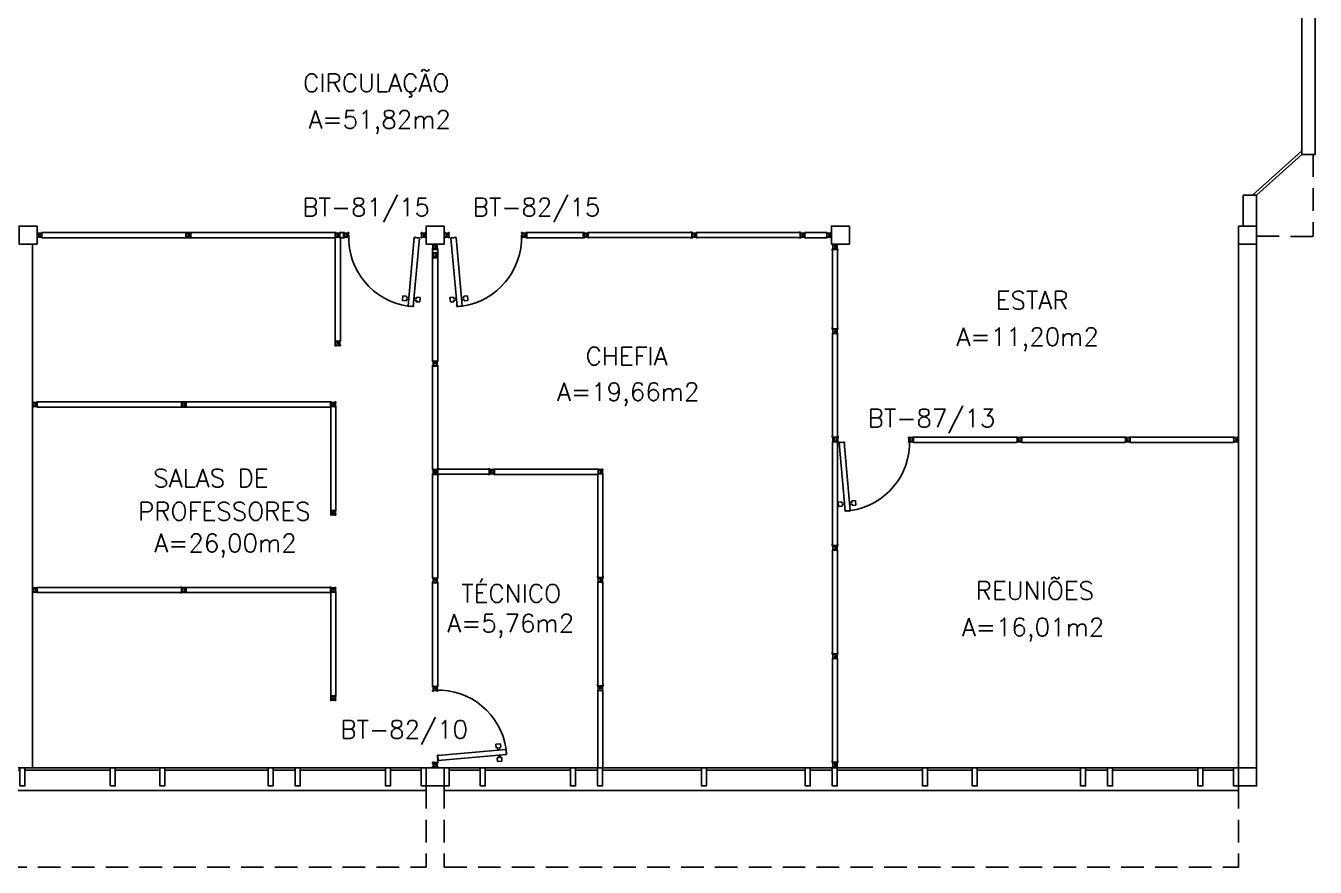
# Model space of a CAD drawing. Header units: centimetres. Extents: x -214 to 72, y 205 to 367.
# Drawn here: x -88.37 to -74.09, y 226.12 to 235.44 of the extents above; entities that cross this region are included whole.
import ezdxf

# ---------------------------------------------------------------- set-up
doc = ezdxf.new("R2010")
doc.units = ezdxf.units.CM
doc.header["$MEASUREMENT"] = 0
doc.linetypes.add('HIDDEN', pattern=[0.375, 0.25, -0.125])
doc.layers.get('0').update_dxf_attribs({"linetype": 'CONTINUOUS'})
for name, color, linetype in [('ALV', 2, 'CONTINUOUS'), ('AREA', 2, 'CONTINUOUS'), ('DIV', 2, 'CONTINUOUS'), ('ENDEREÇO NOVO', 2, 'CONTINUOUS'), ('ESQ', 1, 'CONTINUOUS'), ('ESTRUT', 3, 'CONTINUOUS'), ('MACANETA', 2, 'CONTINUOUS'), ('PROJ', 1, 'HIDDEN'), ('TEXTO', 2, 'CONTINUOUS')]:
    doc.layers.add(name, color=color, linetype=linetype)
doc.styles.add('UNB-100', font='simplex.shx', dxfattribs={"height": 0.2})

# ---------------------------------------------------------------- blocks, each defined once
blk = doc.blocks.new('ESQ9')
at = {"layer": 'ALV'}
blk.add_line((-0.2, 0), (0, 0), dxfattribs=at)
at = {"layer": 'ESQ'}
for p, q in [((0.055, 0), (8.745, 0)), ((0.055, -0.025), (0.4, -0.025)), ((0.455, -0.025), (1.4, -0.025)), ((1.455, -0.025), (1.7, -0.025)), ((1.755, -0.025), (2.85, -0.025)), ((2.905, -0.025), (4, -0.025)), ((4.055, -0.025), (4.3, -0.025)), ((4.355, -0.025), (5.3, -0.025)), ((5.355, -0.025), (5.85, -0.025)), ((5.905, -0.025), (7.05, -0.025)), ((7.105, -0.025), (7.35, -0.025)), ((7.405, -0.025), (8.35, -0.025)), ((8.405, -0.025), (8.745, -0.025)), ((0, -0.2), (0, -0.25)), ((0, -0.25), (8.8, -0.25)), ((8.8, -0.2), (8.8, -0.25))]:
    blk.add_line(p, q, dxfattribs=at)
for points in [[(0, 0), (0.055, 0), (0.055, -0.2), (0, -0.2)], [(0.4, 0), (0.455, 0), (0.455, -0.2), (0.4, -0.2)], [(1.4, 0), (1.455, 0), (1.455, -0.2), (1.4, -0.2)], [(1.7, 0), (1.755, 0), (1.755, -0.2), (1.7, -0.2)], [(2.85, 0), (2.905, 0), (2.905, -0.2), (2.85, -0.2)], [(4, 0), (4.055, 0), (4.055, -0.2), (4, -0.2)], [(4.3, 0), (4.355, 0), (4.355, -0.2), (4.3, -0.2)], [(5.3, 0), (5.355, 0), (5.355, -0.2), (5.3, -0.2)], [(5.85, 0), (5.905, 0), (5.905, -0.2), (5.85, -0.2)], [(7.05, 0), (7.105, 0), (7.105, -0.2), (7.05, -0.2)], [(7.35, 0), (7.405, 0), (7.405, -0.2), (7.35, -0.2)], [(8.35, 0), (8.405, 0), (8.405, -0.2), (8.35, -0.2)], [(8.745, 0), (8.8, 0), (8.8, -0.2), (8.745, -0.2)]]:
    blk.add_lwpolyline(points, close=True, dxfattribs=at)
blk = doc.blocks.new('DIV12')
for p, q in [((-0.005, 0), (0.005, 0)), ((0, -0.005), (0, 0.005)), ((0.024, 0.018), (0.028, 0.018)), ((0.024, 0.018), (0.024, 0.016)), ((0.024, 0.016), (0.028, 0.016)), ((0.028, 0.03), (0.043, 0.03)), ((0.028, 0.018), (0.028, 0.03)), ((0.028, -0.017), (0.028, 0.016)), ((0.03, 0.028), (1.169, 0.028)), ((0.03, -0.029), (0.03, 0.028)), ((0.043, 0.03), (0.043, 0.028)), ((0.024, -0.017), (0.028, -0.017)), ((0.024, -0.017), (0.024, -0.019)), ((0.024, -0.019), (0.028, -0.019)), ((0.028, -0.031), (0.028, -0.019)), ((0.028, -0.031), (0.043, -0.031)), ((0.03, -0.029), (1.169, -0.029)), ((0.043, -0.029), (0.043, -0.031))]:
    blk.add_line(p, q)
blk = doc.blocks.new('MTDIV')
for p, q in [((-0.0285, 0.0185), (-0.0285, 0.0285)), ((-0.0185, 0.0285), (-0.0285, 0.0285)), ((-0.0265, 0.0185), (-0.0285, 0.0185)), ((-0.0265, 0.0235), (-0.0265, 0.0265)), ((-0.0265, 0.0265), (-0.0185, 0.0265)), ((-0.0265, 0.0235), (0.0265, 0.0235)), ((-0.0215, 0.0235), (-0.0265, 0.0235)), ((-0.0265, 0.0185), (-0.0265, 0.0215)), ((-0.0265, 0.0215), (-0.0235, 0.0215)), ((-0.0235, 0.0215), (-0.0235, -0.0215)), ((-0.0215, 0.0235), (-0.0215, 0.0215)), ((-0.0215, 0.0215), (0.0215, 0.0215)), ((-0.0215, 0.0195), (0.0195, 0.0195)), ((-0.0215, 0.0195), (-0.0215, -0.0195)), ((-0.0185, 0.0265), (-0.0185, 0.0285)), ((-0.0049, 0), (0.0049, 0)), ((0, -0.0049), (0, 0.0049)), ((0.0195, 0.0095), (0.0115, 0.0095)), ((0.0115, 0.0095), (0.0115, 0.0075)), ((0.0215, 0.0075), (0.0115, 0.0075)), ((0.0135, 0.0075), (0.0135, 0.0055)), ((0.0215, 0.0055), (0.0135, 0.0055)), ((0.0185, 0.0265), (0.0185, 0.0285)), ((0.0185, 0.0285), (0.0285, 0.0285)), ((0.0185, 0.0265), (0.0265, 0.0265)), ((0.0195, 0.0195), (0.0195, 0.0095)), ((0.0215, 0.0235), (0.0215, 0.0075)), ((0.0215, 0.0235), (0.0265, 0.0235)), ((0.0215, 0.0055), (0.0215, -0.0055)), ((0.0235, 0.0215), (0.0235, -0.0215)), ((0.0265, 0.0215), (0.0235, 0.0215)), ((0.0265, 0.0235), (0.0265, 0.0265)), ((0.0265, 0.0185), (0.0265, 0.0215)), ((0.0265, 0.0185), (0.0285, 0.0185)), ((0.0285, 0.0185), (0.0285, 0.0285)), ((-0.0285, -0.0185), (-0.0285, -0.0285)), ((-0.0285, -0.0185), (-0.0265, -0.0185)), ((-0.0185, -0.0285), (-0.0285, -0.0285)), ((-0.0265, -0.0185), (-0.0265, -0.0215)), ((-0.0265, -0.0215), (-0.0235, -0.0215)), ((0.0265, -0.0235), (-0.0265, -0.0235)), ((-0.0265, -0.0235), (-0.0265, -0.0265)), ((-0.0215, -0.0235), (-0.0265, -0.0235)), ((-0.0185, -0.0265), (-0.0265, -0.0265)), ((-0.0215, -0.0195), (0.0195, -0.0195)), ((-0.0215, -0.0215), (0.0215, -0.0215)), ((-0.0215, -0.0215), (-0.0215, -0.0235)), ((-0.0185, -0.0265), (-0.0185, -0.0285)), ((0.0215, -0.0075), (0.0115, -0.0075)), ((0.0115, -0.0075), (0.0115, -0.0095)), ((0.0195, -0.0095), (0.0115, -0.0095)), ((0.0215, -0.0055), (0.0135, -0.0055)), ((0.0135, -0.0055), (0.0135, -0.0075)), ((0.0185, -0.0265), (0.0185, -0.0285)), ((0.0265, -0.0265), (0.0185, -0.0265)), ((0.0185, -0.0285), (0.0285, -0.0285)), ((0.0195, -0.0095), (0.0195, -0.0195)), ((0.0215, -0.0075), (0.0215, -0.0235)), ((0.0215, -0.0235), (0.0265, -0.0235)), ((0.0265, -0.0215), (0.0235, -0.0215)), ((0.0265, -0.0185), (0.0265, -0.0215)), ((0.0285, -0.0185), (0.0265, -0.0185)), ((0.0265, -0.0235), (0.0265, -0.0265)), ((0.0285, -0.0185), (0.0285, -0.0285))]:
    blk.add_line(p, q)
blk = doc.blocks.new('PLXD')
at = {"color": 1}
for p, q in [((-0.194, 0.727), (-0.233, 0.723)), ((-0.229, 0.673), (-0.233, 0.723)), ((-0.192, 0.712), (-0.194, 0.727)), ((-0.164, 0.714), (-0.192, 0.712)), ((-0.107, 0.719), (-0.079, 0.722)), ((-0.08, 0.737), (-0.041, 0.74)), ((-0.079, 0.722), (-0.08, 0.737)), ((-0.036, 0.691), (-0.041, 0.74)), ((-0.189, 0.677), (-0.229, 0.673)), ((-0.162, 0.694), (-0.19, 0.692)), ((-0.189, 0.677), (-0.19, 0.692)), ((-0.106, 0.7), (-0.077, 0.702)), ((-0.076, 0.687), (-0.077, 0.702)), ((-0.076, 0.687), (-0.036, 0.691))]:
    blk.add_line(p, q, dxfattribs=at)
at = {"color": 2}
for p, q in [((-0.172, 0.786), (-0.161, 0.787)), ((-0.172, 0.786), (-0.171, 0.772)), ((-0.169, 0.772), (-0.171, 0.772)), ((-0.17, 0.784), (-0.114, 0.789)), ((-0.17, 0.784), (-0.103, 0.028)), ((-0.159, 0.792), (-0.161, 0.792)), ((-0.161, 0.792), (-0.161, 0.787)), ((-0.159, 0.792), (-0.159, 0.787)), ((-0.159, 0.787), (-0.126, 0.79)), ((-0.124, 0.795), (-0.126, 0.795)), ((-0.126, 0.795), (-0.126, 0.79)), ((-0.124, 0.795), (-0.124, 0.79)), ((-0.124, 0.79), (-0.112, 0.791)), ((-0.114, 0.789), (-0.046, 0.033)), ((-0.112, 0.791), (-0.11, 0.777)), ((-0.11, 0.777), (-0.112, 0.777)), ((-0.105, 0.026), (-0.106, 0.04)), ((-0.104, 0.04), (-0.106, 0.04)), ((-0.105, 0.026), (-0.093, 0.027)), ((-0.103, 0.028), (-0.046, 0.033)), ((-0.092, 0.022), (-0.093, 0.027)), ((-0.09, 0.022), (-0.092, 0.022)), ((-0.091, 0.027), (-0.058, 0.03)), ((-0.09, 0.022), (-0.091, 0.027)), ((-0.057, 0.025), (-0.058, 0.03)), ((-0.055, 0.025), (-0.057, 0.025)), ((-0.056, 0.03), (-0.044, 0.031)), ((-0.055, 0.025), (-0.056, 0.03)), ((-0.045, 0.045), (-0.047, 0.045)), ((-0.044, 0.031), (-0.045, 0.045)), ((-0.008, 0), (0.006, 0)), ((0, 0.007), (0, -0.006))]:
    blk.add_line(p, q, dxfattribs=at)
at = {"color": 1}
blk.add_arc((-0.064, 0.029), 0.764, 98.125, 182.1419, dxfattribs=at)
blk = doc.blocks.new('DIV')
at = {"color": 2}
for p, q in [((-88.3, 228.581), (-88.3, 228.591)), ((-88.29, 228.591), (-88.3, 228.591)), ((-88.298, 228.581), (-88.3, 228.581)), ((-88.298, 228.586), (-88.298, 228.589)), ((-88.298, 228.589), (-88.29, 228.589)), ((-88.298, 228.586), (-88.245, 228.586)), ((-88.293, 228.586), (-88.298, 228.586)), ((-88.298, 228.581), (-88.298, 228.584)), ((-88.298, 228.584), (-88.295, 228.584)), ((-88.295, 228.584), (-88.295, 228.541)), ((-88.293, 228.586), (-88.293, 228.584)), ((-88.293, 228.584), (-88.25, 228.584)), ((-88.293, 228.582), (-88.252, 228.582)), ((-88.293, 228.582), (-88.293, 228.543)), ((-88.29, 228.589), (-88.29, 228.591)), ((-88.277, 228.562), (-88.267, 228.562)), ((-88.272, 228.557), (-88.272, 228.567)), ((-88.252, 228.572), (-88.26, 228.572)), ((-88.26, 228.572), (-88.26, 228.57)), ((-88.25, 228.57), (-88.26, 228.57)), ((-88.258, 228.57), (-88.258, 228.568)), ((-88.25, 228.568), (-88.258, 228.568)), ((-88.253, 228.589), (-88.253, 228.591)), ((-88.253, 228.591), (-88.243, 228.591)), ((-88.253, 228.589), (-88.245, 228.589)), ((-88.252, 228.582), (-88.252, 228.572)), ((-88.25, 228.586), (-88.25, 228.57)), ((-88.25, 228.586), (-88.245, 228.586)), ((-88.25, 228.568), (-88.25, 228.557)), ((-88.248, 228.584), (-88.248, 228.541)), ((-88.245, 228.584), (-88.248, 228.584)), ((-88.245, 228.586), (-88.245, 228.589)), ((-88.245, 228.581), (-88.245, 228.584)), ((-88.245, 228.581), (-88.243, 228.581)), ((-88.243, 228.581), (-88.243, 228.591)), ((-86.652, 228.591), (-88.241, 228.591)), ((-85.002, 228.591), (-87.043, 228.591)), ((-86.665, 228.591), (-86.665, 228.593)), ((-86.65, 228.593), (-86.665, 228.593)), ((-86.652, 228.591), (-86.652, 228.534)), ((-86.65, 228.593), (-86.65, 228.581)), ((-86.65, 228.581), (-86.65, 228.591)), ((-86.64, 228.591), (-86.65, 228.591)), ((-86.645, 228.581), (-86.65, 228.581)), ((-86.648, 228.581), (-86.65, 228.581)), ((-86.65, 228.579), (-86.65, 228.546)), ((-86.645, 228.579), (-86.65, 228.579)), ((-86.648, 228.586), (-86.648, 228.589)), ((-86.648, 228.589), (-86.64, 228.589)), ((-86.648, 228.586), (-86.595, 228.586)), ((-86.643, 228.586), (-86.648, 228.586)), ((-86.648, 228.581), (-86.648, 228.584)), ((-86.648, 228.584), (-86.645, 228.584)), ((-86.645, 228.584), (-86.645, 228.541)), ((-86.645, 228.579), (-86.645, 228.581)), ((-86.643, 228.586), (-86.643, 228.584)), ((-86.643, 228.584), (-86.6, 228.584)), ((-86.643, 228.582), (-86.602, 228.582)), ((-86.643, 228.582), (-86.643, 228.543)), ((-86.64, 228.589), (-86.64, 228.591)), ((-86.617, 228.562), (-86.627, 228.562)), ((-86.627, 228.562), (-86.617, 228.562)), ((-86.622, 228.567), (-86.622, 228.557)), ((-86.622, 228.557), (-86.622, 228.567)), ((-86.602, 228.572), (-86.61, 228.572)), ((-86.61, 228.572), (-86.61, 228.57)), ((-86.6, 228.57), (-86.61, 228.57)), ((-86.608, 228.57), (-86.608, 228.568)), ((-86.6, 228.568), (-86.608, 228.568)), ((-86.603, 228.589), (-86.603, 228.591)), ((-86.603, 228.591), (-86.593, 228.591)), ((-86.603, 228.589), (-86.595, 228.589)), ((-86.602, 228.582), (-86.602, 228.572)), ((-86.6, 228.586), (-86.6, 228.57)), ((-86.6, 228.586), (-86.595, 228.586)), ((-86.6, 228.568), (-86.6, 228.557)), ((-86.598, 228.584), (-86.598, 228.541)), ((-86.595, 228.584), (-86.598, 228.584)), ((-86.595, 228.586), (-86.595, 228.589)), ((-86.595, 228.581), (-86.595, 228.584)), ((-86.595, 228.581), (-86.593, 228.581)), ((-86.593, 228.581), (-86.593, 228.591)), ((-85.012, 228.591), (-85.012, 228.593)), ((-84.997, 228.593), (-85.012, 228.593)), ((-84.999, 228.591), (-84.999, 228.534)), ((-84.997, 228.593), (-84.997, 228.581)), ((-84.997, 228.581), (-84.997, 228.591)), ((-84.987, 228.591), (-84.997, 228.591)), ((-84.992, 228.581), (-84.997, 228.581)), ((-84.995, 228.581), (-84.997, 228.581)), ((-84.997, 228.579), (-84.997, 228.546)), ((-84.992, 228.579), (-84.997, 228.579)), ((-84.995, 228.586), (-84.995, 228.589)), ((-84.995, 228.589), (-84.987, 228.589)), ((-84.995, 228.586), (-84.942, 228.586)), ((-84.99, 228.586), (-84.995, 228.586)), ((-84.995, 228.581), (-84.995, 228.584)), ((-84.995, 228.584), (-84.992, 228.584)), ((-84.992, 228.584), (-84.992, 228.541)), ((-84.992, 228.579), (-84.992, 228.581)), ((-84.99, 228.586), (-84.99, 228.584)), ((-84.99, 228.584), (-84.947, 228.584)), ((-84.99, 228.582), (-84.949, 228.582)), ((-84.99, 228.582), (-84.99, 228.543)), ((-84.987, 228.589), (-84.987, 228.591)), ((-84.964, 228.562), (-84.974, 228.562)), ((-84.974, 228.562), (-84.964, 228.562)), ((-84.969, 228.567), (-84.969, 228.557)), ((-84.969, 228.557), (-84.969, 228.567)), ((-84.949, 228.572), (-84.957, 228.572)), ((-84.957, 228.572), (-84.957, 228.57)), ((-84.947, 228.57), (-84.957, 228.57)), ((-84.955, 228.57), (-84.955, 228.568)), ((-84.947, 228.568), (-84.955, 228.568)), ((-84.95, 228.589), (-84.95, 228.591)), ((-84.95, 228.591), (-84.94, 228.591)), ((-84.95, 228.589), (-84.942, 228.589)), ((-84.949, 228.582), (-84.949, 228.572)), ((-84.947, 228.586), (-84.947, 228.57)), ((-84.947, 228.586), (-84.942, 228.586)), ((-84.947, 228.568), (-84.947, 228.557)), ((-84.945, 228.584), (-84.945, 228.541)), ((-84.942, 228.584), (-84.945, 228.584)), ((-84.942, 228.586), (-84.942, 228.589)), ((-84.942, 228.581), (-84.942, 228.584)), ((-84.942, 228.581), (-84.94, 228.581)), ((-84.94, 228.581), (-84.94, 228.591)), ((-88.3, 228.544), (-88.3, 228.534)), ((-88.3, 228.544), (-88.298, 228.544)), ((-88.29, 228.534), (-88.3, 228.534)), ((-88.298, 228.544), (-88.298, 228.541)), ((-88.298, 228.541), (-88.295, 228.541)), ((-88.245, 228.539), (-88.298, 228.539)), ((-88.298, 228.539), (-88.298, 228.536)), ((-88.293, 228.539), (-88.298, 228.539)), ((-88.29, 228.536), (-88.298, 228.536)), ((-88.293, 228.543), (-88.252, 228.543)), ((-88.293, 228.541), (-88.25, 228.541)), ((-88.293, 228.541), (-88.293, 228.539)), ((-88.29, 228.536), (-88.29, 228.534)), ((-88.25, 228.555), (-88.26, 228.555)), ((-88.26, 228.555), (-88.26, 228.553)), ((-88.252, 228.553), (-88.26, 228.553)), ((-88.25, 228.557), (-88.258, 228.557)), ((-88.258, 228.557), (-88.258, 228.555)), ((-88.253, 228.536), (-88.253, 228.534)), ((-88.245, 228.536), (-88.253, 228.536)), ((-88.253, 228.534), (-88.243, 228.534)), ((-88.252, 228.553), (-88.252, 228.543)), ((-88.25, 228.555), (-88.25, 228.539)), ((-88.25, 228.539), (-88.245, 228.539)), ((-88.245, 228.541), (-88.248, 228.541)), ((-88.245, 228.544), (-88.245, 228.541)), ((-88.243, 228.544), (-88.245, 228.544)), ((-88.245, 228.539), (-88.245, 228.536)), ((-88.243, 228.544), (-88.243, 228.534)), ((-86.652, 228.534), (-88.241, 228.534)), ((-85.002, 228.534), (-87.043, 228.534)), ((-86.665, 228.532), (-86.665, 228.534)), ((-86.65, 228.532), (-86.665, 228.532)), ((-86.645, 228.546), (-86.65, 228.546)), ((-86.65, 228.544), (-86.65, 228.532)), ((-86.645, 228.544), (-86.65, 228.544)), ((-86.65, 228.544), (-86.65, 228.534)), ((-86.65, 228.544), (-86.648, 228.544)), ((-86.64, 228.534), (-86.65, 228.534)), ((-86.648, 228.544), (-86.648, 228.541)), ((-86.648, 228.541), (-86.645, 228.541)), ((-86.595, 228.539), (-86.648, 228.539)), ((-86.648, 228.539), (-86.648, 228.536)), ((-86.643, 228.539), (-86.648, 228.539)), ((-86.64, 228.536), (-86.648, 228.536)), ((-86.645, 228.544), (-86.645, 228.546)), ((-86.643, 228.543), (-86.602, 228.543)), ((-86.643, 228.541), (-86.6, 228.541)), ((-86.643, 228.541), (-86.643, 228.539)), ((-86.64, 228.536), (-86.64, 228.534)), ((-86.6, 228.555), (-86.61, 228.555)), ((-86.61, 228.555), (-86.61, 228.553)), ((-86.602, 228.553), (-86.61, 228.553)), ((-86.6, 228.557), (-86.608, 228.557)), ((-86.608, 228.557), (-86.608, 228.555)), ((-86.603, 228.536), (-86.603, 228.534)), ((-86.595, 228.536), (-86.603, 228.536)), ((-86.603, 228.534), (-86.593, 228.534)), ((-86.602, 228.553), (-86.602, 228.543)), ((-86.6, 228.555), (-86.6, 228.539)), ((-86.6, 228.539), (-86.595, 228.539)), ((-86.595, 228.541), (-86.598, 228.541)), ((-86.595, 228.544), (-86.595, 228.541)), ((-86.593, 228.544), (-86.595, 228.544)), ((-86.595, 228.539), (-86.595, 228.536)), ((-86.593, 228.544), (-86.593, 228.534)), ((-85.012, 228.532), (-85.012, 228.534)), ((-84.997, 228.532), (-85.012, 228.532)), ((-84.992, 228.546), (-84.997, 228.546)), ((-84.997, 228.544), (-84.997, 228.532)), ((-84.992, 228.544), (-84.997, 228.544)), ((-84.997, 228.544), (-84.997, 228.534)), ((-84.997, 228.544), (-84.995, 228.544)), ((-84.987, 228.534), (-84.997, 228.534)), ((-84.995, 228.544), (-84.995, 228.541)), ((-84.995, 228.541), (-84.992, 228.541)), ((-84.942, 228.539), (-84.995, 228.539)), ((-84.995, 228.539), (-84.995, 228.536)), ((-84.99, 228.539), (-84.995, 228.539)), ((-84.987, 228.536), (-84.995, 228.536)), ((-84.992, 228.544), (-84.992, 228.546)), ((-84.99, 228.543), (-84.949, 228.543)), ((-84.99, 228.541), (-84.947, 228.541)), ((-84.99, 228.541), (-84.99, 228.539)), ((-84.987, 228.536), (-84.987, 228.534)), ((-84.947, 228.555), (-84.957, 228.555)), ((-84.957, 228.555), (-84.957, 228.553)), ((-84.949, 228.553), (-84.957, 228.553)), ((-84.947, 228.557), (-84.955, 228.557)), ((-84.955, 228.557), (-84.955, 228.555)), ((-84.95, 228.536), (-84.95, 228.534)), ((-84.942, 228.536), (-84.95, 228.536)), ((-84.95, 228.534), (-84.94, 228.534)), ((-84.949, 228.553), (-84.949, 228.543)), ((-84.947, 228.555), (-84.947, 228.539)), ((-84.947, 228.539), (-84.942, 228.539)), ((-84.942, 228.541), (-84.945, 228.541)), ((-84.942, 228.544), (-84.942, 228.541)), ((-84.94, 228.544), (-84.942, 228.544)), ((-84.942, 228.539), (-84.942, 228.536)), ((-84.94, 228.544), (-84.94, 228.534)), ((-84.997, 227.396), (-84.997, 227.384)), ((-84.997, 227.384), (-84.997, 227.394)), ((-84.987, 227.394), (-84.997, 227.394)), ((-84.992, 227.384), (-84.997, 227.384)), ((-84.995, 227.384), (-84.997, 227.384)), ((-84.997, 227.382), (-84.997, 227.349)), ((-84.992, 227.382), (-84.997, 227.382)), ((-84.992, 227.349), (-84.997, 227.349)), ((-84.997, 227.347), (-84.997, 227.335)), ((-84.992, 227.347), (-84.997, 227.347)), ((-84.997, 227.347), (-84.997, 227.337)), ((-84.997, 227.347), (-84.995, 227.347)), ((-84.987, 227.337), (-84.997, 227.337)), ((-84.995, 227.389), (-84.995, 227.392)), ((-84.995, 227.392), (-84.987, 227.392)), ((-84.995, 227.389), (-84.942, 227.389)), ((-84.99, 227.389), (-84.995, 227.389)), ((-84.995, 227.384), (-84.995, 227.387)), ((-84.995, 227.387), (-84.992, 227.387)), ((-84.995, 227.347), (-84.995, 227.344)), ((-84.995, 227.344), (-84.992, 227.344)), ((-84.942, 227.342), (-84.995, 227.342)), ((-84.995, 227.342), (-84.995, 227.339)), ((-84.99, 227.342), (-84.995, 227.342)), ((-84.987, 227.339), (-84.995, 227.339)), ((-84.992, 227.387), (-84.992, 227.344)), ((-84.992, 227.382), (-84.992, 227.384)), ((-84.992, 227.347), (-84.992, 227.349)), ((-84.99, 227.389), (-84.99, 227.387)), ((-84.99, 227.387), (-84.947, 227.387)), ((-84.99, 227.385), (-84.949, 227.385)), ((-84.99, 227.385), (-84.99, 227.346)), ((-84.99, 227.346), (-84.949, 227.346)), ((-84.99, 227.344), (-84.947, 227.344)), ((-84.99, 227.344), (-84.99, 227.342)), ((-84.987, 227.392), (-84.987, 227.394)), ((-84.987, 227.339), (-84.987, 227.337)), ((-84.963, 227.365), (-84.974, 227.365)), ((-84.974, 227.365), (-84.964, 227.365)), ((-84.969, 227.37), (-84.969, 227.36)), ((-84.969, 227.36), (-84.969, 227.37)), ((-84.949, 227.375), (-84.957, 227.375)), ((-84.957, 227.375), (-84.957, 227.373)), ((-84.947, 227.373), (-84.957, 227.373)), ((-84.947, 227.358), (-84.957, 227.358)), ((-84.957, 227.358), (-84.957, 227.356)), ((-84.949, 227.356), (-84.957, 227.356)), ((-84.955, 227.373), (-84.955, 227.371)), ((-84.947, 227.371), (-84.955, 227.371)), ((-84.947, 227.36), (-84.955, 227.36)), ((-84.955, 227.36), (-84.955, 227.358)), ((-84.95, 227.392), (-84.95, 227.394)), ((-84.95, 227.394), (-84.94, 227.394)), ((-84.95, 227.392), (-84.942, 227.392)), ((-84.95, 227.339), (-84.95, 227.337)), ((-84.942, 227.339), (-84.95, 227.339)), ((-84.95, 227.337), (-84.94, 227.337)), ((-84.949, 227.385), (-84.949, 227.375)), ((-84.949, 227.356), (-84.949, 227.346)), ((-84.947, 227.389), (-84.947, 227.373)), ((-84.947, 227.389), (-84.942, 227.389)), ((-84.947, 227.371), (-84.947, 227.36)), ((-84.947, 227.358), (-84.947, 227.342)), ((-84.947, 227.342), (-84.942, 227.342)), ((-84.945, 227.387), (-84.945, 227.344)), ((-84.942, 227.387), (-84.945, 227.387)), ((-84.942, 227.344), (-84.945, 227.344)), ((-84.942, 227.389), (-84.942, 227.392)), ((-84.942, 227.384), (-84.942, 227.387)), ((-84.942, 227.384), (-84.94, 227.384)), ((-84.942, 227.347), (-84.942, 227.344)), ((-84.94, 227.347), (-84.942, 227.347)), ((-84.942, 227.342), (-84.942, 227.339)), ((-84.94, 227.384), (-84.94, 227.394)), ((-84.94, 227.347), (-84.94, 227.337))]:
    blk.add_line(p, q, dxfattribs=at)
at = {"layer": 'MACANETA', "color": 2}
for p, q in [((-84.997, 228.539), (-84.997, 227.389)), ((-84.94, 227.389), (-84.94, 228.539)), ((-84.987, 227.389), (-84.95, 227.389))]:
    blk.add_line(p, q, dxfattribs=at)
blk = doc.blocks.new('F')
at = {"layer": 'DIV'}
for p, q in [((-84.864, 233.146), (-84.864, 233.148)), ((-84.85, 233.148), (-84.864, 233.148)), ((-84.852, 233.146), (-84.852, 233.089)), ((-84.85, 233.148), (-84.85, 233.136)), ((-84.845, 233.136), (-84.85, 233.136)), ((-84.85, 233.134), (-84.85, 233.101)), ((-84.845, 233.134), (-84.85, 233.134)), ((-84.845, 233.134), (-84.845, 233.136)), ((-84.864, 233.087), (-84.864, 233.089)), ((-84.85, 233.087), (-84.864, 233.087)), ((-84.845, 233.101), (-84.85, 233.101)), ((-84.85, 233.099), (-84.85, 233.087)), ((-84.845, 233.099), (-84.85, 233.099)), ((-84.845, 233.099), (-84.845, 233.101)), ((-84.816, 233.118), (-84.827, 233.118)), ((-84.821, 233.123), (-84.821, 233.112))]:
    blk.add_line(p, q, dxfattribs=at)
blk.add_blockref('MTDIV', (-84.821, 233.118), dxfattribs=at)

msp = doc.modelspace()

# ---------------------------------------------------------------- linework, layer by layer
at = {"layer": 'ALV'}
for p, q in [((-74.085, 236.012), (-74.085, 234.012)), ((-74.235, 235.862), (-74.235, 234.012)), ((-74.085, 234.012), (-74.235, 234.012)), ((-74.885, 233.562), (-74.735, 233.562)), ((-74.885, 233.218), (-74.885, 233.562)), ((-74.735, 233.218), (-74.735, 233.562)), ((-74.885, 233.218), (-74.735, 233.218)), ((-74.935, 233.018), (-74.935, 227.218)), ((-74.935, 233.018), (-74.735, 233.018)), ((-74.735, 233.018), (-74.735, 227.218)), ((-74.935, 227.218), (-74.735, 227.218))]:
    msp.add_line(p, q, dxfattribs=at)
at = {"layer": 'ALV', "color": 2}
msp.add_line((-88.295, 233.018), (-88.295, 227.218), dxfattribs=at)
at = {"layer": 'DIV'}
for p, q in [((-84.852, 233.146), (-84.885, 233.146)), ((-82.825, 233.134), (-82.825, 233.136)), ((-82.825, 233.136), (-82.82, 233.136)), ((-82.825, 233.134), (-82.82, 233.134)), ((-82.82, 233.148), (-82.82, 233.136)), ((-82.82, 233.148), (-82.806, 233.148)), ((-82.82, 233.134), (-82.82, 233.101)), ((-82.818, 233.146), (-82.818, 233.089)), ((-82.194, 233.146), (-82.818, 233.146)), ((-82.806, 233.146), (-82.806, 233.148)), ((-82.192, 233.148), (-82.206, 233.148)), ((-82.206, 233.146), (-82.206, 233.148)), ((-82.194, 233.146), (-82.194, 233.089)), ((-82.192, 233.148), (-82.192, 233.136)), ((-82.187, 233.136), (-82.192, 233.136)), ((-82.187, 233.134), (-82.192, 233.134)), ((-82.192, 233.134), (-82.192, 233.101)), ((-82.187, 233.134), (-82.187, 233.136)), ((-79.735, 233.146), (-79.502, 233.146)), ((-84.852, 233.089), (-84.885, 233.089)), ((-83.831, 232.989), (-83.841, 232.989)), ((-83.836, 232.983), (-83.836, 232.994)), ((-82.844, 233.118), (-82.854, 233.118)), ((-82.849, 233.123), (-82.849, 233.112)), ((-82.825, 233.099), (-82.825, 233.101)), ((-82.825, 233.101), (-82.82, 233.101)), ((-82.825, 233.099), (-82.82, 233.099)), ((-82.82, 233.099), (-82.82, 233.087)), ((-82.82, 233.087), (-82.806, 233.087)), ((-82.194, 233.089), (-82.818, 233.089)), ((-82.806, 233.087), (-82.806, 233.089)), ((-82.206, 233.087), (-82.206, 233.089)), ((-82.192, 233.087), (-82.206, 233.087)), ((-82.187, 233.101), (-82.192, 233.101)), ((-82.187, 233.099), (-82.192, 233.099)), ((-82.192, 233.099), (-82.192, 233.087)), ((-82.187, 233.099), (-82.187, 233.101)), ((-82.158, 233.118), (-82.168, 233.118)), ((-82.163, 233.123), (-82.163, 233.112)), ((-79.735, 233.089), (-79.502, 233.089)), ((-79.4, 232.989), (-79.411, 232.989)), ((-79.406, 232.984), (-79.406, 232.994)), ((-83.854, 232.96), (-83.866, 232.96)), ((-83.866, 232.96), (-83.866, 232.946)), ((-83.866, 232.946), (-83.864, 232.946)), ((-83.864, 232.965), (-83.864, 232.685)), ((-83.807, 232.958), (-83.864, 232.958)), ((-83.854, 232.965), (-83.852, 232.965)), ((-83.854, 232.965), (-83.854, 232.96)), ((-83.852, 232.965), (-83.852, 232.96)), ((-83.819, 232.96), (-83.852, 232.96)), ((-83.819, 232.965), (-83.817, 232.965)), ((-83.819, 232.965), (-83.819, 232.96)), ((-83.817, 232.965), (-83.817, 232.96)), ((-83.805, 232.96), (-83.817, 232.96)), ((-83.807, 232.685), (-83.807, 232.965)), ((-83.807, 232.946), (-83.805, 232.946)), ((-83.805, 232.96), (-83.805, 232.946)), ((-79.436, 232.961), (-79.436, 232.946)), ((-79.424, 232.961), (-79.436, 232.961)), ((-79.436, 232.946), (-79.434, 232.946)), ((-79.434, 232.082), (-79.434, 232.959)), ((-79.377, 232.959), (-79.434, 232.959)), ((-79.424, 232.966), (-79.424, 232.961)), ((-79.424, 232.966), (-79.422, 232.966)), ((-79.422, 232.966), (-79.422, 232.961)), ((-79.389, 232.961), (-79.422, 232.961)), ((-79.389, 232.966), (-79.389, 232.961)), ((-79.389, 232.966), (-79.387, 232.966)), ((-79.387, 232.966), (-79.387, 232.961)), ((-79.375, 232.961), (-79.387, 232.961)), ((-79.377, 232.082), (-79.377, 232.959)), ((-79.377, 232.946), (-79.375, 232.946)), ((-79.375, 232.961), (-79.375, 232.946)), ((-79.436, 232.094), (-79.434, 232.094)), ((-79.436, 232.08), (-79.436, 232.094)), ((-79.424, 232.08), (-79.436, 232.08)), ((-79.377, 232.082), (-79.434, 232.082)), ((-79.424, 232.075), (-79.424, 232.08)), ((-79.424, 232.075), (-79.422, 232.075)), ((-79.422, 232.075), (-79.422, 232.08)), ((-79.389, 232.08), (-79.422, 232.08)), ((-79.4, 232.052), (-79.411, 232.052)), ((-79.406, 232.046), (-79.406, 232.057)), ((-79.389, 232.075), (-79.389, 232.08)), ((-79.389, 232.075), (-79.387, 232.075)), ((-79.387, 232.075), (-79.387, 232.08)), ((-79.375, 232.08), (-79.387, 232.08)), ((-79.377, 232.094), (-79.375, 232.094)), ((-79.375, 232.08), (-79.375, 232.094)), ((-79.411, 230.852), (-79.4, 230.852)), ((-79.406, 230.846), (-79.406, 230.857)), ((-79.382, 230.87), (-79.377, 230.87)), ((-79.382, 230.87), (-79.382, 230.868)), ((-79.382, 230.868), (-79.377, 230.868)), ((-79.377, 230.882), (-79.363, 230.882)), ((-79.377, 230.87), (-79.377, 230.882)), ((-79.377, 230.835), (-79.377, 230.868)), ((-79.375, 230.823), (-79.375, 230.88)), ((-79.363, 230.882), (-79.363, 230.88)), ((-78.587, 230.87), (-78.587, 230.868)), ((-78.569, 230.852), (-78.559, 230.852)), ((-78.564, 230.846), (-78.564, 230.857)), ((-79.382, 230.835), (-79.377, 230.835)), ((-79.382, 230.835), (-79.382, 230.833)), ((-79.382, 230.833), (-79.377, 230.833)), ((-79.377, 230.821), (-79.377, 230.833)), ((-79.377, 230.821), (-79.363, 230.821)), ((-79.363, 230.823), (-79.363, 230.821)), ((-78.587, 230.835), (-78.587, 230.833)), ((-83.84, 230.497), (-83.83, 230.497)), ((-83.835, 230.492), (-83.835, 230.502)), ((-83.812, 230.516), (-83.807, 230.516)), ((-83.812, 230.516), (-83.812, 230.514)), ((-83.812, 230.514), (-83.807, 230.514)), ((-83.812, 230.481), (-83.807, 230.481)), ((-83.812, 230.479), (-83.807, 230.479)), ((-83.807, 230.528), (-83.792, 230.528)), ((-83.807, 230.516), (-83.807, 230.528)), ((-83.807, 230.481), (-83.807, 230.514)), ((-83.807, 230.467), (-83.807, 230.479)), ((-83.807, 230.467), (-83.792, 230.467)), ((-83.805, 230.526), (-83.236, 230.526)), ((-83.805, 230.469), (-83.805, 230.526)), ((-83.805, 230.469), (-83.236, 230.469)), ((-83.792, 230.528), (-83.792, 230.526)), ((-83.792, 230.469), (-83.792, 230.467)), ((-83.248, 230.528), (-83.248, 230.526)), ((-83.234, 230.528), (-83.248, 230.528)), ((-83.248, 230.469), (-83.248, 230.467)), ((-83.234, 230.467), (-83.248, 230.467)), ((-83.236, 230.469), (-83.236, 230.526)), ((-83.234, 230.516), (-83.234, 230.528)), ((-83.229, 230.516), (-83.234, 230.516)), ((-83.229, 230.514), (-83.234, 230.514)), ((-83.234, 230.481), (-83.234, 230.514)), ((-83.229, 230.481), (-83.234, 230.481)), ((-83.229, 230.479), (-83.234, 230.479)), ((-83.234, 230.467), (-83.234, 230.479)), ((-83.229, 230.516), (-83.229, 230.514)), ((-83.229, 230.481), (-83.229, 230.479)), ((-83.211, 230.497), (-83.2, 230.497)), ((-83.206, 230.492), (-83.206, 230.502)), ((-82.034, 228.069), (-82.034, 227.218)), ((-81.977, 227.218), (-81.977, 228.069))]:
    msp.add_line(p, q, dxfattribs=at)
at = {"layer": 'DIV', "color": 1}
msp.add_line((-83.836, 232.983), (-83.836, 232.994), dxfattribs=at)
at = {"layer": 'ESQ'}
for p, q in [((-74.235, 234.053), (-74.78, 233.562)), ((-74.235, 234.012), (-74.735, 233.562))]:
    msp.add_line(p, q, dxfattribs=at)
at = {"layer": 'ESTRUT'}
for points in [[(-88.245, 233.218), (-88.445, 233.218), (-88.445, 233.018), (-88.245, 233.018)], [(-83.735, 233.218), (-83.935, 233.218), (-83.935, 233.018), (-83.735, 233.018)], [(-83.735, 233.218), (-83.935, 233.218), (-83.935, 233.018), (-83.735, 233.018)], [(-79.245, 233.218), (-79.445, 233.218), (-79.445, 233.018), (-79.245, 233.018)], [(-74.735, 233.218), (-74.935, 233.218), (-74.935, 233.018), (-74.735, 233.018)], [(-83.735, 227.218), (-83.935, 227.218), (-83.935, 227.018), (-83.735, 227.018)], [(-74.735, 227.218), (-74.935, 227.218), (-74.935, 227.018), (-74.735, 227.018)]]:
    msp.add_lwpolyline(points, close=True, dxfattribs=at)
at = {"layer": 'PROJ'}
for p, q in [((-74.109, 234.012), (-74.109, 233.101)), ((-74.735, 233.108), (-74.109, 233.101)), ((-83.935, 227.018), (-83.935, 226.118)), ((-83.735, 227.018), (-83.735, 226.118)), ((-74.935, 227.018), (-74.935, 226.118)), ((-92.735, 226.118), (-83.935, 226.118)), ((-83.735, 226.118), (-74.935, 226.118))]:
    msp.add_line(p, q, dxfattribs=at)

# ---------------------------------------------------------------- block references
at = {"layer": 'DIV'}
for name, p in [('MTDIV', (-83.963, 233.118)), ('MTDIV', (-83.707, 233.118)), ('MTDIV', (-82.849, 233.118)), ('MTDIV', (-82.163, 233.118)), ('MTDIV', (-80.963, 233.118)), ('MTDIV', (-79.763, 233.118)), ('MTDIV', (-79.474, 233.118)), ('MTDIV', (-79.406, 232.989)), ('MTDIV', (-83.835, 232.897)), ('MTDIV', (-79.406, 232.052)), ('DIV12', (-78.564, 230.852)), ('DIV12', (-77.364, 230.852)), ('DIV12', (-76.164, 230.852)), ('MTDIV', (-74.964, 230.852)), ('MTDIV', (-83.835, 230.497)), ('DIV12', (-83.206, 230.497)), ('MTDIV', (-82.006, 230.497)), ('MTDIV', (-79.406, 229.652)), ('MTDIV', (-82.006, 229.297)), ('MTDIV', (-79.406, 228.452)), ('MTDIV', (-79.406, 227.252))]:
    msp.add_blockref(name, p, dxfattribs=at)
for name, p, rotation in [('DIV12', (-80.963, 233.118), 180), ('DIV12', (-79.763, 233.118), 180), ('PLXD', (-83.707, 233.118), 180), ('DIV12', (-83.835, 232.897), 269.9999999999902), ('DIV12', (-79.406, 230.852), 90), ('MTDIV', (-83.835, 231.697), 90), ('DIV12', (-83.835, 231.697), 269.9999999999902), ('MTDIV', (-79.406, 230.852), 180), ('PLXD', (-79.406, 230.852), 180), ('MTDIV', (-78.564, 230.852), 180), ('MTDIV', (-77.364, 230.852), 180), ('MTDIV', (-76.164, 230.852), 180), ('DIV12', (-79.406, 229.652), 90), ('DIV12', (-83.835, 230.497), 269.9999999999902), ('MTDIV', (-83.835, 230.497), 90), ('MTDIV', (-83.206, 230.497), 180), ('DIV12', (-82.006, 229.297), 90), ('DIV12', (-79.406, 228.452), 90), ('DIV12', (-83.835, 229.297), 269.9999999999902), ('MTDIV', (-83.835, 229.297), 90), ('DIV12', (-82.006, 228.097), 90), ('DIV12', (-79.406, 227.252), 90), ('MTDIV', (-83.835, 228.097), 90), ('PLXD', (-83.835, 227.252), 270), ('MTDIV', (-82.006, 228.097), 90), ('MTDIV', (-83.835, 227.252), 90)]:
    msp.add_blockref(name, p, dxfattribs=dict(at, rotation=rotation))
at = {"layer": 'DIV', "xscale": -1, "rotation": 180}
msp.add_blockref('PLXD', (-83.964, 233.118), dxfattribs=at)
at = {"layer": 'DIV', "color": 1}
msp.add_blockref('MTDIV', (-83.836, 232.989), dxfattribs=at)
at = {"layer": 'ESQ'}
for p in [(-92.735, 227.218), (-83.735, 227.218)]:
    msp.add_blockref('ESQ9', p, dxfattribs=at)
at = {"layer": 'MACANETA', "color": 0}
for name, p in [('DIV', (0.055, 4.555)), ('F', (0, 0)), ('DIV', (0.005, 2.68)), ('DIV', (0.005, 0.626))]:
    msp.add_blockref(name, p, dxfattribs=at)

# ---------------------------------------------------------------- texts
at = {"layer": 'AREA', "style": 'UNB-100'}
for s, p in [('A=51,82m2', (-85.237, 234.3)), ('A=11,20m2', (-78.059, 231.893)), ('A=19,66m2', (-82.484, 231.283)), ('A=26,00m2', (-86.946, 229.608)), ('A=5,76m2', (-83.7, 228.72)), ('A=16,01m2', (-77.999, 228.677))]:
    msp.add_text(s, height=0.2, dxfattribs=at).set_placement(p)
at = {"layer": 'ENDEREÇO NOVO', "style": 'UNB-100'}
for s, p in [('BT-81/15', (-85.307, 233.328)), ('BT-82/15', (-83.419, 233.328)), ('BT-87/13', (-79.043, 230.991)), ('BT-82/10', (-84.885, 227.543))]:
    msp.add_text(s, height=0.2, dxfattribs=at).set_placement(p)
at = {"layer": 'TEXTO', "style": 'UNB-100'}
for s, p in [('CIRCULAÇÃO', (-85.298, 234.704)), ('ESTAR', (-77.624, 232.297)), ('CHEFIA', (-82.168, 231.678)), ('SALAS DE', (-86.958, 230.327)), ('PROFESSORES', (-87.126, 229.959)), ('TÉCNICO', (-83.545, 229.05)), ('REUNIÕES', (-77.847, 229.081))]:
    msp.add_text(s, height=0.2, dxfattribs=at).set_placement(p)

doc.saveas('drawing.dxf')
